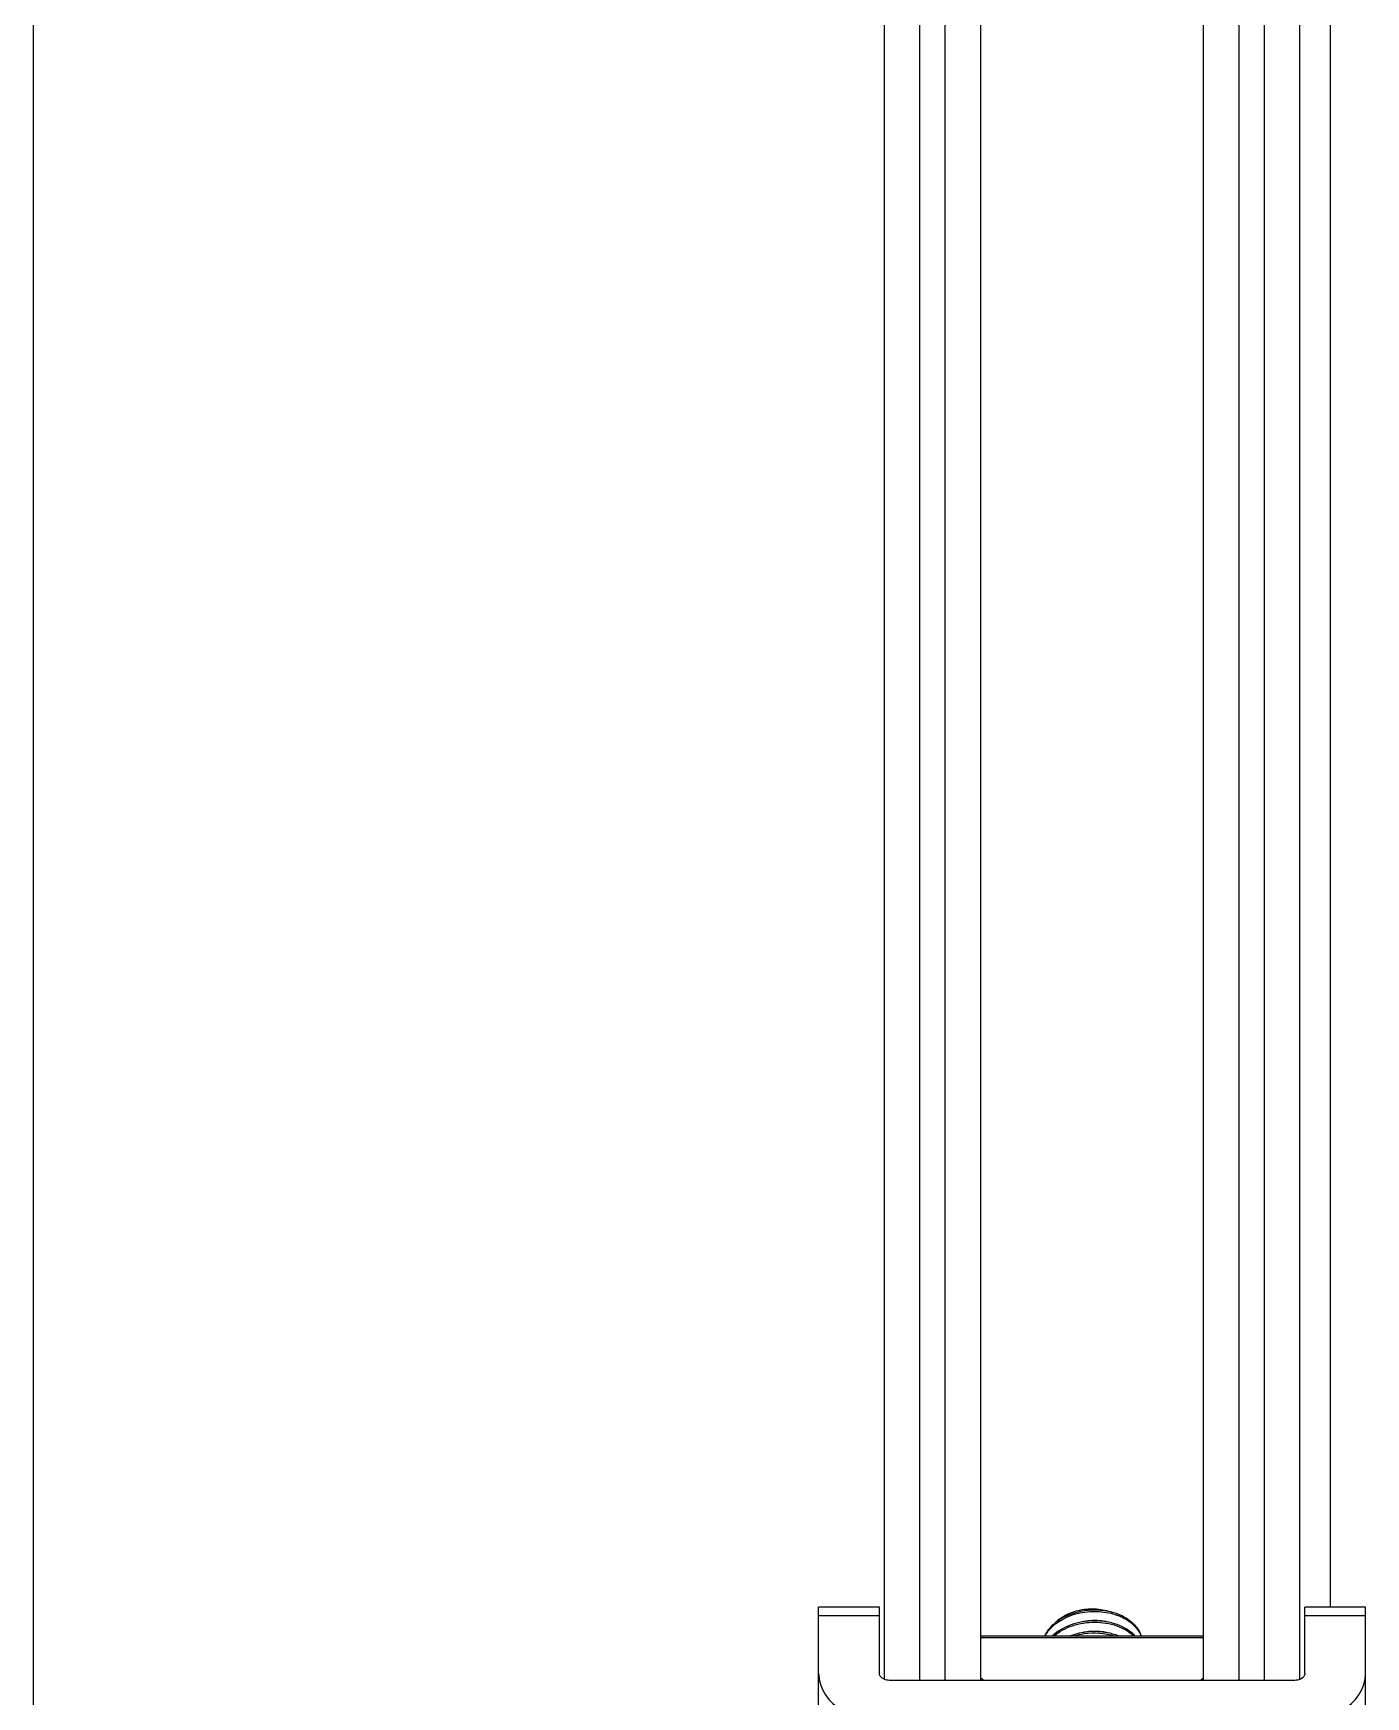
# Model space of a CAD drawing. Extents: x 69728788 to 150676229, y 20333219 to 43663798.
# Drawn here: x 75255545 to 75256646, y 20697576 to 20698950 of the extents above; entities that cross this region are included whole.
import ezdxf

# ---------------------------------------------------------------- set-up
doc = ezdxf.new("R2010")
doc.units = 0
doc.header["$LTSCALE"] = 1000
doc.header["$MEASUREMENT"] = 0
doc.layers.get('0').update_dxf_attribs({"linetype": 'CONTINUOUS'})

# ---------------------------------------------------------------- blocks, each defined once
blk = doc.blocks.new('gfhhrryyfd')
at = {"linetype": 'Continuous'}
for p, q in [((3687302.9, -1752588), (3687302.9, -1750679.9)), ((3687332.1, -1752588.9), (3687332.1, -1750679.9)), ((3687353, -1752588.9), (3687353, -1750679.9)), ((3687382.3, -1752588.9), (3687382.3, -1750679.9)), ((3687566.3, -1752588.9), (3687566.3, -1750679.9)), ((3687595.6, -1752588.9), (3687595.6, -1750679.9)), ((3687616.5, -1752588.9), (3687616.5, -1750679.9)), ((3687645.8, -1752588), (3687645.8, -1750679.9)), ((3687670.9, -1750696.2), (3687670.9, -1752528.3)), ((3687248.5, -1752937.8), (3687248.5, -1752528.3)), ((3687298.7, -1752528.3), (3687248.5, -1752528.3)), ((3687298.7, -1752535.7), (3687248.5, -1752535.7)), ((3687298.7, -1752583), (3687298.7, -1752528.3)), ((3687649.9, -1752583), (3687649.9, -1752528.3)), ((3687700.1, -1752528.3), (3687649.9, -1752528.3)), ((3687700.1, -1752535.7), (3687649.9, -1752535.7)), ((3687700.1, -1752937.8), (3687700.1, -1752528.3)), ((3687382.3, -1752552.2), (3687566.3, -1752552.2)), ((3687382.3, -1752553.4), (3687566.3, -1752553.4)), ((3687641.6, -1752588.9), (3687307, -1752588.9)), ((3687383.8, -1752587.8), (3687384.8, -1752588.9)), ((3687563.8, -1752588.9), (3687564.8, -1752587.8))]:
    blk.add_line(p, q, dxfattribs=at)
for centre, radius, start, end in [((3687478.1, -1752580.6), 49.6, 69.4703, 74.8773), ((3687478.7, -1752579.9), 47.6, 69.6939, 69.8962), ((3687479.4, -1752578.1), 45.7, 65.0364, 69.7243), ((3687476.1, -1752587.8), 48.3, 100.3047, 102.2499), ((3687476.2, -1752597), 48.7, 99.5601, 100.813), ((3687488.4, -1752572.2), 29.2, 43.29, 44.8708)]:
    blk.add_arc(centre, radius, start, end, dxfattribs=at)
for points, knots in [([(3687439.2, -1752546.9), (3687445.5, -1752539.7), (3687460.1, -1752532.7), (3687480, -1752531.4), (3687490.3, -1752533.4), (3687495.1, -1752535.2)], [0, 0, 0, 0, 0.481069, 0.745193, 1, 1, 1, 1]), ([(3687442.3, -1752542.7), (3687447.8, -1752536.4), (3687460.5, -1752530.3), (3687477.9, -1752529.3), (3687486.9, -1752531.1), (3687491, -1752532.7)], [0, 0, 0, 0, 0.4793, 0.744107, 1, 1, 1, 1]), ([(3687491, -1752532.7), (3687482.6, -1752530.5), (3687464.9, -1752530), (3687448.5, -1752537.1), (3687442.3, -1752542.6)], [0, 0, 0, 0, 0.51374, 1, 1, 1, 1]), ([(3687485.3, -1752531.5), (3687483.7, -1752531.2), (3687477.4, -1752530.3), (3687470.9, -1752530.7), (3687466.2, -1752531.7)], [0, 0, 0, 0, 0.246819, 1, 1, 1, 1]), ([(3687503.8, -1752538.4), (3687503.2, -1752538), (3687500.5, -1752536.3), (3687497.7, -1752535), (3687495.5, -1752534.2)], [0, 0, 0, 0, 0.242042, 1, 1, 1, 1]), ([(3687442.3, -1752542.6), (3687441.5, -1752543.3), (3687438.6, -1752546.2), (3687436.2, -1752549.5), (3687434.9, -1752552.2)], [0, 0, 0, 0, 0.260908, 1, 1, 1, 1]), ([(3687435.5, -1752552.2), (3687435.8, -1752551.7), (3687436.9, -1752549.9), (3687438.1, -1752548.1), (3687439.2, -1752546.9)], [0, 0, 0, 0, 0.244964, 1, 1, 1, 1]), ([(3687509.2, -1752551.6), (3687505.2, -1752547.6), (3687494.5, -1752541.5), (3687476, -1752538.7), (3687457.1, -1752541.8), (3687445.9, -1752548.1), (3687441.6, -1752552.2)], [0, 0, 0, 0, 0.229048, 0.489241, 0.755135, 1, 1, 1, 1]), ([(3687442.8, -1752552.2), (3687447.2, -1752548.4), (3687458.2, -1752542.6), (3687476.4, -1752539.9), (3687494.3, -1752542.6), (3687504.7, -1752548.4), (3687508.6, -1752552.1)], [0, 0, 0, 0, 0.246285, 0.511502, 0.770596, 1, 1, 1, 1]), ([(3687496.1, -1752552.2), (3687493.1, -1752551), (3687480.1, -1752547.4), (3687465.9, -1752548.6), (3687456.4, -1752552.1)], [0, 0, 0, 0, 0.243472, 1, 1, 1, 1]), ([(3687459.5, -1752552.2), (3687462.2, -1752551.3), (3687473.1, -1752548.9), (3687484.7, -1752549.6), (3687492.7, -1752552.1)], [0, 0, 0, 0, 0.252377, 1, 1, 1, 1]), ([(3687486.7, -1752540.6), (3687485.2, -1752540.3), (3687478.8, -1752539.2), (3687472.2, -1752539.4), (3687467.5, -1752540.3)], [0, 0, 0, 0, 0.245752, 1, 1, 1, 1]), ([(3687487.1, -1752549.6), (3687485.5, -1752549.2), (3687479.3, -1752548.1), (3687472.8, -1752548.3), (3687468.1, -1752549.1)], [0, 0, 0, 0, 0.245444, 1, 1, 1, 1]), ([(3687498.7, -1752536.7), (3687499.1, -1752536.8), (3687500.7, -1752537.6), (3687502.3, -1752538.5), (3687503.4, -1752539.2)], [0, 0, 0, 0, 0.254738, 1, 1, 1, 1]), ([(3687503.4, -1752539.2), (3687506, -1752540.8), (3687510.5, -1752544.6), (3687513.7, -1752549.6), (3687514.7, -1752552.2)], [0, 0, 0, 0, 0.526239, 1, 1, 1, 1]), ([(3687503.8, -1752538.4), (3687506.4, -1752540.2), (3687510.9, -1752544.2), (3687513.9, -1752549.5), (3687514.9, -1752552.2)], [0, 0, 0, 0, 0.522981, 1, 1, 1, 1]), ([(3687248.5, -1752583), (3687248.5, -1752588.5), (3687252.1, -1752600.3), (3687265.7, -1752613.8), (3687284.9, -1752622.4), (3687299.5, -1752624.4), (3687307, -1752624.4)], [0, 0, 0, 0, 0.209473, 0.444657, 0.712023, 1, 1, 1, 1]), ([(3687302.8, -1752588.1), (3687302.2, -1752587.8), (3687300.2, -1752586.8), (3687298.7, -1752584.6), (3687298.7, -1752583)], [0, 0, 0, 0, 0.2888, 1, 1, 1, 1]), ([(3687641.6, -1752624.4), (3687649.1, -1752624.4), (3687663.8, -1752622.4), (3687682.9, -1752613.8), (3687696.6, -1752600.3), (3687700.1, -1752588.5), (3687700.1, -1752583)], [0, 0, 0, 0, 0.287977, 0.555343, 0.790527, 1, 1, 1, 1]), ([(3687649.9, -1752583), (3687649.9, -1752583.5), (3687649.5, -1752585.8), (3687647.4, -1752587.4), (3687645.8, -1752588.1)], [0, 0, 0, 0, 0.22722, 1, 1, 1, 1])]:
    blk.add_open_spline(points, degree=3, knots=knots, dxfattribs=at)
for points in [[(3687307, -1752588.9), (3687305.6, -1752588.9), (3687304.1, -1752588.6), (3687302.8, -1752588.1)], [(3687382.3, -1752586.7), (3687382.9, -1752587), (3687383.4, -1752587.4), (3687383.8, -1752587.8)], [(3687564.8, -1752587.8), (3687565.3, -1752587.4), (3687565.8, -1752587), (3687566.3, -1752586.7)], [(3687645.8, -1752588.1), (3687644.5, -1752588.6), (3687643, -1752588.9), (3687641.6, -1752588.9)]]:
    blk.add_open_spline(points, degree=3, dxfattribs=at)

msp = doc.modelspace()

# ---------------------------------------------------------------- linework, layer by layer
at = {"color": 0}
msp.add_line((75255545.5, 20721147.7), (75255545.5, 20686351.1), dxfattribs=at)

# ---------------------------------------------------------------- block references
at = {"lineweight": -3, "xscale": 0.9999959468841553, "yscale": 0.9999959506094456, "zscale": 0.9999959495959999}
msp.add_blockref('gfhhrryyfd', (71568960.3, 22450171.1), dxfattribs=at)

doc.saveas('drawing.dxf')
